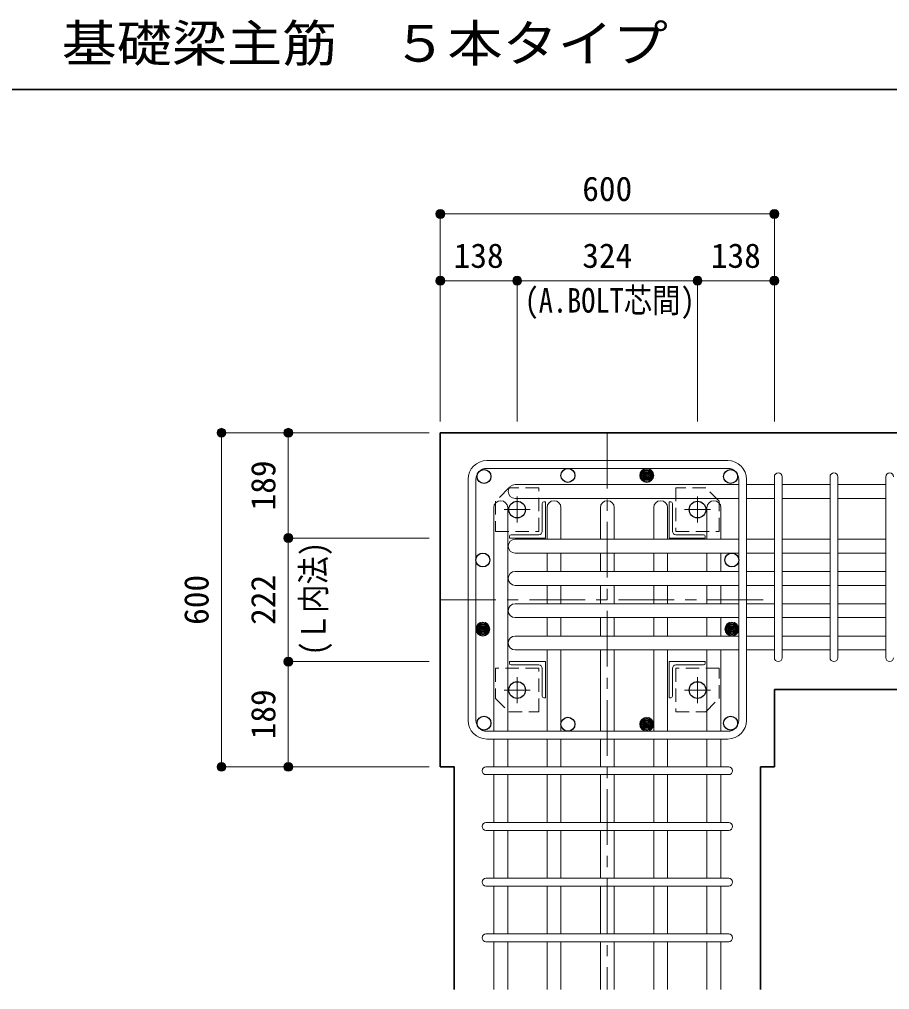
# Model space of a CAD drawing. Units: millimetres at full size, sheet at 1:20. Extents: x -3982 to 3969, y -2797 to 2801.
# Drawn here: x -628 to 935, y -1765 to -22 of the extents above; entities that cross this region are included whole.
import ezdxf
from ezdxf.enums import TextEntityAlignment as Align

# ---------------------------------------------------------------- set-up
doc = ezdxf.new("R2010")
doc.units = ezdxf.units.MM
doc.header["$LTSCALE"] = 20
doc.header["$PDMODE"] = 32
doc.header["$PDSIZE"] = 12
doc.linetypes.add('CHAIN1', pattern=[8, 5, -1, 1, -1])
doc.linetypes.add('DASHED1', pattern=[1.8, 1.2, -0.6])
for name, color, linetype, lineweight in [('6-1_躯体線', 2, 'Continuous', 35), ('6-2_A.Bolt_', 4, 'Continuous', 9), ('6-3_柱型主筋', 4, 'Continuous', 9), ('6-4_フープ', 7, 'Continuous', 18), ('6-5_梁主筋', 7, 'Continuous', 18), ('6-6_S.T.P.', 7, 'Continuous', 18), ('6-7_文字', 7, 'Continuous', 18), ('6-9', 4, 'DASHED1', 9), ('6-D_寸法', 4, 'Continuous', 9), ('F-0_枠', 6, 'Continuous', 40)]:
    doc.layers.add(name, color=color, linetype=linetype, lineweight=lineweight)
doc.styles.add('ＭＳ ゴシック', font='')
doc.styles.get('ＭＳ ゴシック').set_extended_font_data('MS Gothic')

msp = doc.modelspace()

# ---------------------------------------------------------------- linework, layer by layer
at = {"layer": '6-1_躯体線'}
for p, q in [((1128.29, -764.67), (128.29, -764.67)), ((128.29, -1364.67), (128.29, -764.67)), ((1128.29, -1225.67), (728.29, -1225.67)), ((728.29, -1364.67), (728.29, -1225.67)), ((703.29, -1764.67), (703.29, -1364.67)), ((728.29, -1364.67), (703.29, -1364.67))]:
    msp.add_line(p, q, dxfattribs=at)
msp.add_lwpolyline([(153.29, -1764.67), (153.29, -1364.67), (128.29, -1364.67)], dxfattribs=at)
at = {"layer": '6-2_A.Bolt_', "linetype": 'CHAIN1'}
for p, q in [((266.29, -925.87), (266.29, -879.37)), ((590.29, -925.87), (590.29, -879.37)), ((289.49, -902.67), (242.99, -902.67)), ((567.09, -902.67), (613.59, -902.67)), ((266.29, -1203.47), (266.29, -1249.97)), ((590.29, -1203.47), (590.29, -1249.97)), ((289.49, -1226.67), (242.99, -1226.67)), ((567.09, -1226.67), (613.59, -1226.67))]:
    msp.add_line(p, q, dxfattribs=at)
at = {"layer": '6-2_A.Bolt_'}
for p, q in [((311.29, -891.67), (311.29, -941.67)), ((317.29, -888.67), (314.29, -888.67)), ((317.29, -888.67), (317.29, -953.67)), ((539.29, -888.67), (539.29, -953.67)), ((539.29, -888.67), (542.29, -888.67)), ((545.29, -891.67), (545.29, -941.67)), ((252.29, -953.67), (252.29, -950.67)), ((252.29, -953.67), (317.29, -953.67)), ((255.29, -947.67), (305.29, -947.67)), ((604.29, -953.67), (539.29, -953.67)), ((601.29, -947.67), (551.29, -947.67)), ((604.29, -953.67), (604.29, -950.67)), ((252.29, -1175.67), (317.29, -1175.67)), ((252.29, -1175.67), (252.29, -1178.67)), ((255.29, -1181.67), (305.29, -1181.67)), ((317.29, -1240.67), (317.29, -1175.67)), ((604.29, -1175.67), (539.29, -1175.67)), ((539.29, -1240.67), (539.29, -1175.67)), ((601.29, -1181.67), (551.29, -1181.67)), ((604.29, -1175.67), (604.29, -1178.67)), ((311.29, -1237.67), (311.29, -1187.67)), ((545.29, -1237.67), (545.29, -1187.67)), ((317.29, -1240.67), (314.29, -1240.67)), ((539.29, -1240.67), (542.29, -1240.67))]:
    msp.add_line(p, q, dxfattribs=at)
at = {"layer": '6-2_A.Bolt_', "color": 3, "lineweight": 25}
for centre in [(266.29, -902.67), (590.29, -902.67), (266.29, -1226.67), (590.29, -1226.67)]:
    msp.add_circle(centre, 15, dxfattribs=at)
at = {"layer": '6-2_A.Bolt_'}
for centre, radius, start, end in [((314.29, -891.67), 3, 90, 180), ((542.29, -891.67), 3, 0, 90), ((255.29, -950.67), 3, 90, 180), ((305.29, -941.67), 6, 270, 0), ((551.29, -941.67), 6, 180, 270), ((601.29, -950.67), 3, 0, 90), ((255.29, -1178.67), 3, 180, 270), ((305.29, -1187.67), 6, 0, 90), ((551.29, -1187.67), 6, 90, 180), ((601.29, -1178.67), 3, 270, 0), ((314.29, -1237.67), 3, 180, 270), ((542.29, -1237.67), 3, 270, 0)]:
    msp.add_arc(centre, radius, start, end, dxfattribs=at)
at = {"layer": '6-3_柱型主筋', "color": 3, "lineweight": 25}
for centre in [(206.84, -843.22), (357.54, -841.17), (649.74, -843.22), (204.79, -993.17), (651.79, -993.17), (206.84, -1286.12), (357.54, -1288.17), (649.74, -1286.12)]:
    msp.add_circle(centre, 12.5, dxfattribs=at)
at = {"layer": '6-3_柱型主筋'}
for centre, radius in [((499.04, -841.17), 12.5), ((499.04, -841.17), 11), ((499.04, -841.17), 9.5), ((499.04, -841.17), 8), ((499.04, -841.17), 6.5), ((499.04, -841.17), 5), ((499.04, -841.17), 3.5), ((499.04, -841.17), 2), ((499.04, -841.17), 0.5), ((204.79, -1117.17), 12.5), ((204.79, -1117.17), 11), ((204.79, -1117.17), 9.5), ((204.79, -1117.17), 8), ((204.79, -1117.17), 6.5), ((204.79, -1117.17), 5), ((204.79, -1117.17), 3.5), ((651.79, -1117.17), 12.5), ((651.79, -1117.17), 11), ((651.79, -1117.17), 9.5), ((651.79, -1117.17), 8), ((651.79, -1117.17), 6.5), ((651.79, -1117.17), 5), ((651.79, -1117.17), 3.5), ((204.79, -1117.17), 2), ((204.79, -1117.17), 0.5), ((651.79, -1117.17), 2), ((651.79, -1117.17), 0.5), ((499.04, -1288.17), 12.5), ((499.04, -1288.17), 11), ((499.04, -1288.17), 9.5), ((499.04, -1288.17), 8), ((499.04, -1288.17), 6.5), ((499.04, -1288.17), 5), ((499.04, -1288.17), 3.5), ((499.04, -1288.17), 2), ((499.04, -1288.17), 0.5)]:
    msp.add_circle(centre, radius, dxfattribs=at)
at = {"layer": '6-4_フープ'}
for p, q in [((644.79, -814.67), (211.79, -814.67)), ((644.79, -828.67), (211.79, -828.67)), ((178.29, -1281.17), (178.29, -848.17)), ((192.29, -1281.17), (192.29, -848.17)), ((664.29, -1281.17), (664.29, -848.17)), ((678.29, -1281.17), (678.29, -848.17)), ((644.79, -1300.67), (211.79, -1300.67)), ((644.79, -1314.67), (211.79, -1314.67))]:
    msp.add_line(p, q, dxfattribs=at)
for centre, radius, start, end in [((211.79, -848.17), 33.5, 90, 180), ((644.79, -848.17), 33.5, 0, 90), ((211.79, -848.17), 19.5, 90, 180), ((644.79, -848.17), 19.5, 0, 90), ((211.79, -1281.17), 33.5, 180, 270), ((211.79, -1281.17), 19.5, 180, 270), ((644.79, -1281.17), 19.5, 270, 0), ((644.79, -1281.17), 33.5, 270, 0)]:
    msp.add_arc(centre, radius, start, end, dxfattribs=at)
at = {"layer": '6-5_梁主筋'}
for p, q in [((262.9, -857.72), (664.29, -857.72)), ((728.29, -857.72), (678.29, -857.72)), ((828.29, -857.72), (742.29, -857.72)), ((928.29, -857.72), (842.29, -857.72)), ((262.9, -882.72), (664.29, -882.72)), ((728.29, -882.72), (678.29, -882.72)), ((828.29, -882.72), (742.29, -882.72)), ((928.29, -882.72), (842.29, -882.72)), ((224.29, -899.18), (224.29, -1300.67)), ((249.29, -899.18), (249.29, -1300.67)), ((320.04, -899.18), (320.04, -955.67)), ((345.04, -899.18), (345.04, -955.67)), ((415.79, -899.18), (415.79, -955.67)), ((440.79, -899.18), (440.79, -955.67)), ((511.54, -899.18), (511.54, -955.67)), ((536.54, -899.18), (536.54, -955.67)), ((607.29, -899.18), (607.29, -955.67)), ((632.29, -899.18), (632.29, -955.67)), ((262.9, -955.67), (664.29, -955.67)), ((728.29, -955.67), (678.29, -955.67)), ((828.29, -955.67), (742.29, -955.67)), ((928.29, -955.67), (842.29, -955.67)), ((262.9, -980.67), (664.29, -980.67)), ((320.04, -980.67), (320.04, -1013.67)), ((345.04, -980.67), (345.04, -1013.67)), ((415.79, -980.67), (415.79, -1013.67)), ((440.79, -980.67), (440.79, -1013.67)), ((511.54, -980.67), (511.54, -1013.67)), ((536.54, -980.67), (536.54, -1013.67)), ((607.29, -980.67), (607.29, -1013.67)), ((632.29, -980.67), (632.29, -1013.67)), ((728.29, -980.67), (678.29, -980.67)), ((828.29, -980.67), (742.29, -980.67)), ((928.29, -980.67), (842.29, -980.67)), ((262.9, -1013.67), (664.29, -1013.67)), ((728.29, -1013.67), (678.29, -1013.67)), ((828.29, -1013.67), (742.29, -1013.67)), ((928.29, -1013.67), (842.29, -1013.67)), ((262.9, -1038.67), (664.29, -1038.67)), ((320.04, -1038.67), (320.04, -1071.67)), ((345.04, -1038.67), (345.04, -1071.67)), ((415.79, -1038.67), (415.79, -1071.67)), ((440.79, -1038.67), (440.79, -1071.67)), ((511.54, -1038.67), (511.54, -1071.67)), ((536.54, -1038.67), (536.54, -1071.67)), ((607.29, -1038.67), (607.29, -1071.67)), ((632.29, -1038.67), (632.29, -1071.67)), ((728.29, -1038.67), (678.29, -1038.67)), ((828.29, -1038.67), (742.29, -1038.67)), ((928.29, -1038.67), (842.29, -1038.67)), ((262.9, -1071.67), (664.29, -1071.67)), ((728.29, -1071.67), (678.29, -1071.67)), ((828.29, -1071.67), (742.29, -1071.67)), ((928.29, -1071.67), (842.29, -1071.67)), ((262.9, -1096.67), (664.29, -1096.67)), ((320.04, -1096.67), (320.04, -1129.67)), ((345.04, -1096.67), (345.04, -1129.67)), ((415.79, -1096.67), (415.79, -1129.67)), ((440.79, -1096.67), (440.79, -1129.67)), ((511.54, -1096.67), (511.54, -1129.67)), ((536.54, -1096.67), (536.54, -1129.67)), ((607.29, -1096.67), (607.29, -1129.67)), ((632.29, -1096.67), (632.29, -1129.67)), ((728.29, -1096.67), (678.29, -1096.67)), ((828.29, -1096.67), (742.29, -1096.67)), ((928.29, -1096.67), (842.29, -1096.67)), ((262.9, -1129.67), (664.29, -1129.67)), ((728.29, -1129.67), (678.29, -1129.67)), ((828.29, -1129.67), (742.29, -1129.67)), ((928.29, -1129.67), (842.29, -1129.67)), ((262.9, -1154.67), (664.29, -1154.67)), ((320.04, -1154.67), (320.04, -1300.67)), ((345.04, -1154.67), (345.04, -1300.67)), ((415.79, -1154.67), (415.79, -1300.67)), ((440.79, -1154.67), (440.79, -1300.67)), ((511.54, -1154.67), (511.54, -1300.67)), ((536.54, -1154.67), (536.54, -1300.67)), ((607.29, -1154.67), (607.29, -1300.67)), ((632.29, -1154.67), (632.29, -1300.67)), ((728.29, -1154.67), (678.29, -1154.67)), ((828.29, -1154.67), (742.29, -1154.67)), ((928.29, -1154.67), (842.29, -1154.67)), ((224.29, -1314.67), (224.29, -1364.67)), ((249.29, -1314.67), (249.29, -1364.67)), ((320.04, -1314.67), (320.04, -1364.67)), ((345.04, -1314.67), (345.04, -1364.67)), ((415.79, -1314.67), (415.79, -1364.67)), ((440.79, -1314.67), (440.79, -1364.67)), ((511.54, -1314.67), (511.54, -1364.67)), ((536.54, -1314.67), (536.54, -1364.67)), ((607.29, -1314.67), (607.29, -1364.67)), ((632.29, -1314.67), (632.29, -1364.67)), ((224.29, -1378.67), (224.29, -1464.67)), ((249.29, -1378.67), (249.29, -1464.67)), ((320.04, -1378.67), (320.04, -1464.67)), ((345.04, -1378.67), (345.04, -1464.67)), ((415.79, -1378.67), (415.79, -1464.67)), ((440.79, -1378.67), (440.79, -1464.67)), ((511.54, -1378.67), (511.54, -1464.67)), ((536.54, -1378.67), (536.54, -1464.67)), ((607.29, -1378.67), (607.29, -1464.67)), ((632.29, -1378.67), (632.29, -1464.67)), ((224.29, -1478.67), (224.29, -1564.67)), ((249.29, -1478.67), (249.29, -1564.67)), ((320.04, -1478.67), (320.04, -1564.67)), ((345.04, -1478.67), (345.04, -1564.67)), ((415.79, -1478.67), (415.79, -1564.67)), ((440.79, -1478.67), (440.79, -1564.67)), ((511.54, -1478.67), (511.54, -1564.67)), ((536.54, -1478.67), (536.54, -1564.67)), ((607.29, -1478.67), (607.29, -1564.67)), ((632.29, -1478.67), (632.29, -1564.67)), ((224.29, -1578.67), (224.29, -1664.67)), ((249.29, -1578.67), (249.29, -1664.67)), ((320.04, -1578.67), (320.04, -1664.67)), ((345.04, -1578.67), (345.04, -1664.67)), ((415.79, -1578.67), (415.79, -1664.67)), ((440.79, -1578.67), (440.79, -1664.67)), ((511.54, -1578.67), (511.54, -1664.67)), ((536.54, -1578.67), (536.54, -1664.67)), ((607.29, -1578.67), (607.29, -1664.67)), ((632.29, -1578.67), (632.29, -1664.67)), ((224.29, -1678.67), (224.29, -1764.67)), ((249.29, -1678.67), (249.29, -1764.67)), ((320.04, -1678.67), (320.04, -1764.67)), ((345.04, -1678.67), (345.04, -1764.67)), ((415.79, -1678.67), (415.79, -1764.67)), ((440.79, -1678.67), (440.79, -1764.67)), ((511.54, -1678.67), (511.54, -1764.67)), ((536.54, -1678.67), (536.54, -1764.67)), ((607.29, -1678.67), (607.29, -1764.67)), ((632.29, -1678.67), (632.29, -1764.67))]:
    msp.add_line(p, q, dxfattribs=at)
for centre, start, end in [((262.9, -870.22), 90, 180), ((262.9, -870.22), 180, 270), ((236.79, -899.18), 90, 180), ((236.79, -899.18), 0, 90), ((332.54, -899.18), 90, 180), ((332.54, -899.18), 0, 90), ((428.29, -899.18), 90, 180), ((428.29, -899.18), 0, 90), ((524.04, -899.18), 90, 180), ((524.04, -899.18), 0, 90), ((619.79, -899.18), 90, 180), ((619.79, -899.18), 0, 90), ((262.9, -968.17), 90, 180), ((262.9, -968.17), 180, 270), ((262.9, -1026.17), 90, 180), ((262.9, -1026.17), 180, 270), ((262.9, -1084.17), 90, 180), ((262.9, -1084.17), 180, 270), ((262.9, -1142.17), 90, 180), ((262.9, -1142.17), 180, 270)]:
    msp.add_arc(centre, 12.5, start, end, dxfattribs=at)
at = {"layer": '6-6_S.T.P.'}
for p, q in [((728.29, -1168.67), (728.29, -844.11)), ((728.29, -1168.67), (728.29, -844.11)), ((728.29, -1168.67), (728.29, -844.11)), ((728.29, -1168.67), (728.29, -844.11)), ((742.29, -1168.67), (742.29, -844.11)), ((742.29, -1168.67), (742.29, -844.11)), ((742.29, -1168.67), (742.29, -844.11)), ((742.29, -1168.67), (742.29, -844.11)), ((828.29, -1168.67), (828.29, -844.11)), ((842.29, -1168.67), (842.29, -844.11)), ((928.29, -1168.67), (928.29, -844.11)), ((210.29, -1364.67), (645.9, -1364.67)), ((210.29, -1378.67), (645.9, -1378.67)), ((210.29, -1464.67), (645.9, -1464.67)), ((210.29, -1478.67), (645.9, -1478.67)), ((210.29, -1564.67), (645.9, -1564.67)), ((210.29, -1578.67), (645.9, -1578.67)), ((210.29, -1664.67), (645.9, -1664.67)), ((210.29, -1678.67), (645.9, -1678.67))]:
    msp.add_line(p, q, dxfattribs=at)
for centre, start, end in [((735.29, -843.72), 0, 180), ((735.29, -843.72), 0, 180), ((735.29, -843.72), 0, 180), ((735.29, -843.72), 0, 180), ((835.29, -843.72), 0, 180), ((935.29, -843.72), 0, 180), ((735.29, -1168.67), 180, 0), ((735.29, -1168.67), 180, 0), ((735.29, -1168.67), 180, 0), ((735.29, -1168.67), 180, 0), ((835.29, -1168.67), 180, 0), ((935.29, -1168.67), 180, 0), ((210.29, -1371.67), 90, 270), ((210.29, -1371.67), 90, 270), ((210.29, -1371.67), 90, 270), ((210.29, -1371.67), 90, 270), ((646.29, -1371.67), 270, 90), ((646.29, -1371.67), 270, 90), ((646.29, -1371.67), 270, 90), ((646.29, -1371.67), 270, 90), ((210.29, -1471.67), 90, 270), ((646.29, -1471.67), 270, 90), ((210.29, -1571.67), 90, 270), ((646.29, -1571.67), 270, 90), ((210.29, -1671.67), 90, 270), ((646.29, -1671.67), 270, 90)]:
    msp.add_arc(centre, 7, start, end, dxfattribs=at)
at = {"layer": '6-9'}
for points in [[(227.29, -941.67), (305.29, -941.67), (305.29, -863.67), (251.29, -863.67), (227.29, -887.67)], [(551.29, -863.67), (551.29, -941.67), (629.29, -941.67), (629.29, -887.67), (605.29, -863.67)], [(305.29, -1265.67), (305.29, -1187.67), (227.29, -1187.67), (227.29, -1241.67), (251.29, -1265.67)], [(629.29, -1187.67), (551.29, -1187.67), (551.29, -1265.67), (605.29, -1265.67), (629.29, -1241.67)]]:
    msp.add_lwpolyline(points, close=True, dxfattribs=at)
at = {"layer": '6-D_寸法'}
for p, q in [((128.29, -371.65), (728.29, -371.65)), ((728.29, -371.65), (728.29, -491.65)), ((128.29, -491.65), (266.29, -491.65)), ((266.29, -491.65), (266.29, -744.67)), ((266.29, -491.65), (590.29, -491.65)), ((590.29, -491.65), (590.29, -744.67)), ((590.29, -491.65), (728.29, -491.65)), ((728.29, -491.65), (728.29, -744.67)), ((-264.74, -764.67), (-144.74, -764.67)), ((-264.74, -764.67), (-264.74, -1364.67)), ((-144.74, -764.67), (108.29, -764.67)), ((-144.74, -764.67), (-144.74, -953.67)), ((-144.74, -953.67), (108.29, -953.67)), ((-144.74, -953.67), (-144.74, -1175.67)), ((-144.74, -1175.67), (108.29, -1175.67)), ((-144.74, -1175.67), (-144.74, -1364.67))]:
    msp.add_line(p, q, dxfattribs=at)
at = {"layer": '6-D_寸法', "linetype": 'CHAIN1'}
for p, q in [((428.29, -764.67), (428.29, -1764.67)), ((128.29, -1064.67), (728.29, -1064.67))]:
    msp.add_line(p, q, dxfattribs=at)
at = {"layer": '6-D_寸法'}
for points in [[(128.29, -371.65), (128.29, -491.65), (128.29, -744.67)], [(-264.74, -1364.67), (-144.74, -1364.67), (108.29, -1364.67)]]:
    msp.add_lwpolyline(points, dxfattribs=at)
for centre, radius in [((128.29, -371.65), 8), ((128.29, -371.65), 7.2), ((128.29, -371.65), 6.4), ((728.29, -371.65), 8), ((728.29, -371.65), 7.2), ((728.29, -371.65), 6.4), ((128.29, -371.65), 5.6), ((128.29, -371.65), 4.8), ((128.29, -371.65), 4), ((128.29, -371.65), 3.2), ((128.29, -371.65), 2.4), ((128.29, -371.65), 1.6), ((128.29, -371.65), 0.8), ((728.29, -371.65), 5.6), ((728.29, -371.65), 4.8), ((728.29, -371.65), 4), ((728.29, -371.65), 3.2), ((728.29, -371.65), 2.4), ((728.29, -371.65), 1.6), ((728.29, -371.65), 0.8), ((128.29, -491.65), 8), ((128.29, -491.65), 7.2), ((128.29, -491.65), 6.4), ((128.29, -491.65), 5.6), ((128.29, -491.65), 4.8), ((128.29, -491.65), 4), ((266.29, -491.65), 8), ((266.29, -491.65), 7.2), ((266.29, -491.65), 6.4), ((266.29, -491.65), 5.6), ((266.29, -491.65), 4.8), ((266.29, -491.65), 4), ((590.29, -491.65), 8), ((590.29, -491.65), 7.2), ((590.29, -491.65), 6.4), ((590.29, -491.65), 5.6), ((590.29, -491.65), 4.8), ((590.29, -491.65), 4), ((728.29, -491.65), 8), ((728.29, -491.65), 7.2), ((728.29, -491.65), 6.4), ((728.29, -491.65), 5.6), ((728.29, -491.65), 4.8), ((728.29, -491.65), 4), ((128.29, -491.65), 3.2), ((128.29, -491.65), 2.4), ((128.29, -491.65), 1.6), ((128.29, -491.65), 0.8), ((266.29, -491.65), 3.2), ((266.29, -491.65), 2.4), ((266.29, -491.65), 1.6), ((266.29, -491.65), 0.8), ((590.29, -491.65), 3.2), ((590.29, -491.65), 2.4), ((590.29, -491.65), 1.6), ((590.29, -491.65), 0.8), ((728.29, -491.65), 3.2), ((728.29, -491.65), 2.4), ((728.29, -491.65), 1.6), ((728.29, -491.65), 0.8), ((-264.74, -764.67), 8), ((-264.74, -764.67), 7.2), ((-264.74, -764.67), 6.4), ((-264.74, -764.67), 5.6), ((-264.74, -764.67), 4.8), ((-264.74, -764.67), 4), ((-264.74, -764.67), 3.2), ((-264.74, -764.67), 2.4), ((-264.74, -764.67), 1.6), ((-264.74, -764.67), 0.8), ((-144.74, -764.67), 8), ((-144.74, -764.67), 7.2), ((-144.74, -764.67), 6.4), ((-144.74, -764.67), 5.6), ((-144.74, -764.67), 4.8), ((-144.74, -764.67), 4), ((-144.74, -764.67), 3.2), ((-144.74, -764.67), 2.4), ((-144.74, -764.67), 1.6), ((-144.74, -764.67), 0.8), ((-144.74, -953.67), 8), ((-144.74, -953.67), 7.2), ((-144.74, -953.67), 6.4), ((-144.74, -953.67), 5.6), ((-144.74, -953.67), 4.8), ((-144.74, -953.67), 4), ((-144.74, -953.67), 3.2), ((-144.74, -953.67), 2.4), ((-144.74, -953.67), 1.6), ((-144.74, -953.67), 0.8), ((-144.74, -1175.67), 8), ((-144.74, -1175.67), 7.2), ((-144.74, -1175.67), 6.4), ((-144.74, -1175.67), 5.6), ((-144.74, -1175.67), 4.8), ((-144.74, -1175.67), 4), ((-144.74, -1175.67), 3.2), ((-144.74, -1175.67), 2.4), ((-144.74, -1175.67), 1.6), ((-144.74, -1175.67), 0.8), ((-264.74, -1364.67), 8), ((-264.74, -1364.67), 7.2), ((-264.74, -1364.67), 6.4), ((-144.74, -1364.67), 8), ((-144.74, -1364.67), 7.2), ((-144.74, -1364.67), 6.4), ((-264.74, -1364.67), 5.6), ((-264.74, -1364.67), 4.8), ((-264.74, -1364.67), 4), ((-264.74, -1364.67), 3.2), ((-264.74, -1364.67), 2.4), ((-264.74, -1364.67), 1.6), ((-264.74, -1364.67), 0.8), ((-144.74, -1364.67), 5.6), ((-144.74, -1364.67), 4.8), ((-144.74, -1364.67), 4), ((-144.74, -1364.67), 3.2), ((-144.74, -1364.67), 2.4), ((-144.74, -1364.67), 1.6), ((-144.74, -1364.67), 0.8)]:
    msp.add_circle(centre, radius, dxfattribs=at)
at = {"layer": '6-D_寸法', "color": 7}
for p in [(128.29, -371.65), (728.29, -371.65), (128.29, -491.65), (266.29, -491.65), (590.29, -491.65), (728.29, -491.65), (-264.74, -764.67), (-144.74, -764.67), (-144.74, -953.67), (-144.74, -1175.67), (-264.74, -1364.67), (-144.74, -1364.67)]:
    msp.add_point(p, dxfattribs=at)
at = {"layer": 'F-0_枠', "color": 2, "lineweight": 35}
msp.add_line((-3981.92, -148.03), (2482.4, -148.03), dxfattribs=at)

# ---------------------------------------------------------------- texts
at = {"layer": '6-7_文字', "color": 2, "style": 'ＭＳ ゴシック', "width": 1.1}
msp.add_text('\u3000\u3000基礎梁主筋\u3000５本タイプ', height=65.98, dxfattribs=at).set_placement((-749.76, -118.03), align=Align.BOTTOM_LEFT)
at = {"layer": '6-D_寸法', "style": 'ＭＳ ゴシック'}
for s, p in [('600', (383.29, -361.65)), ('138', (152.29, -481.65)), ('324', (383.29, -481.65)), ('138', (614.29, -481.65))]:
    msp.add_text(s, height=43.99, dxfattribs=at).set_placement(p, align=Align.BOTTOM_LEFT)
at = {"layer": '6-D_寸法', "style": 'ＭＳ ゴシック', "width": 0.85}
msp.add_text('(A.BOLT芯間)', height=43.99, dxfattribs=at).set_placement((279.7, -562.03), align=Align.BOTTOM_LEFT)
at = {"layer": '6-D_寸法', "style": 'ＭＳ ゴシック'}
for s, p in [('189', (-154.74, -904.17)), ('600', (-274.74, -1109.67)), ('222', (-154.74, -1109.67)), ('189', (-154.74, -1315.17))]:
    msp.add_text(s, height=43.99, rotation=90, dxfattribs=at).set_placement(p, align=Align.BOTTOM_LEFT)
at = {"layer": '6-D_寸法', "style": 'ＭＳ ゴシック', "width": 0.85}
msp.add_text('(Ｌ内法)', height=43.99, rotation=90, dxfattribs=at).set_placement((-64.52, -1164.67), align=Align.BOTTOM_LEFT)

doc.saveas('drawing.dxf')
